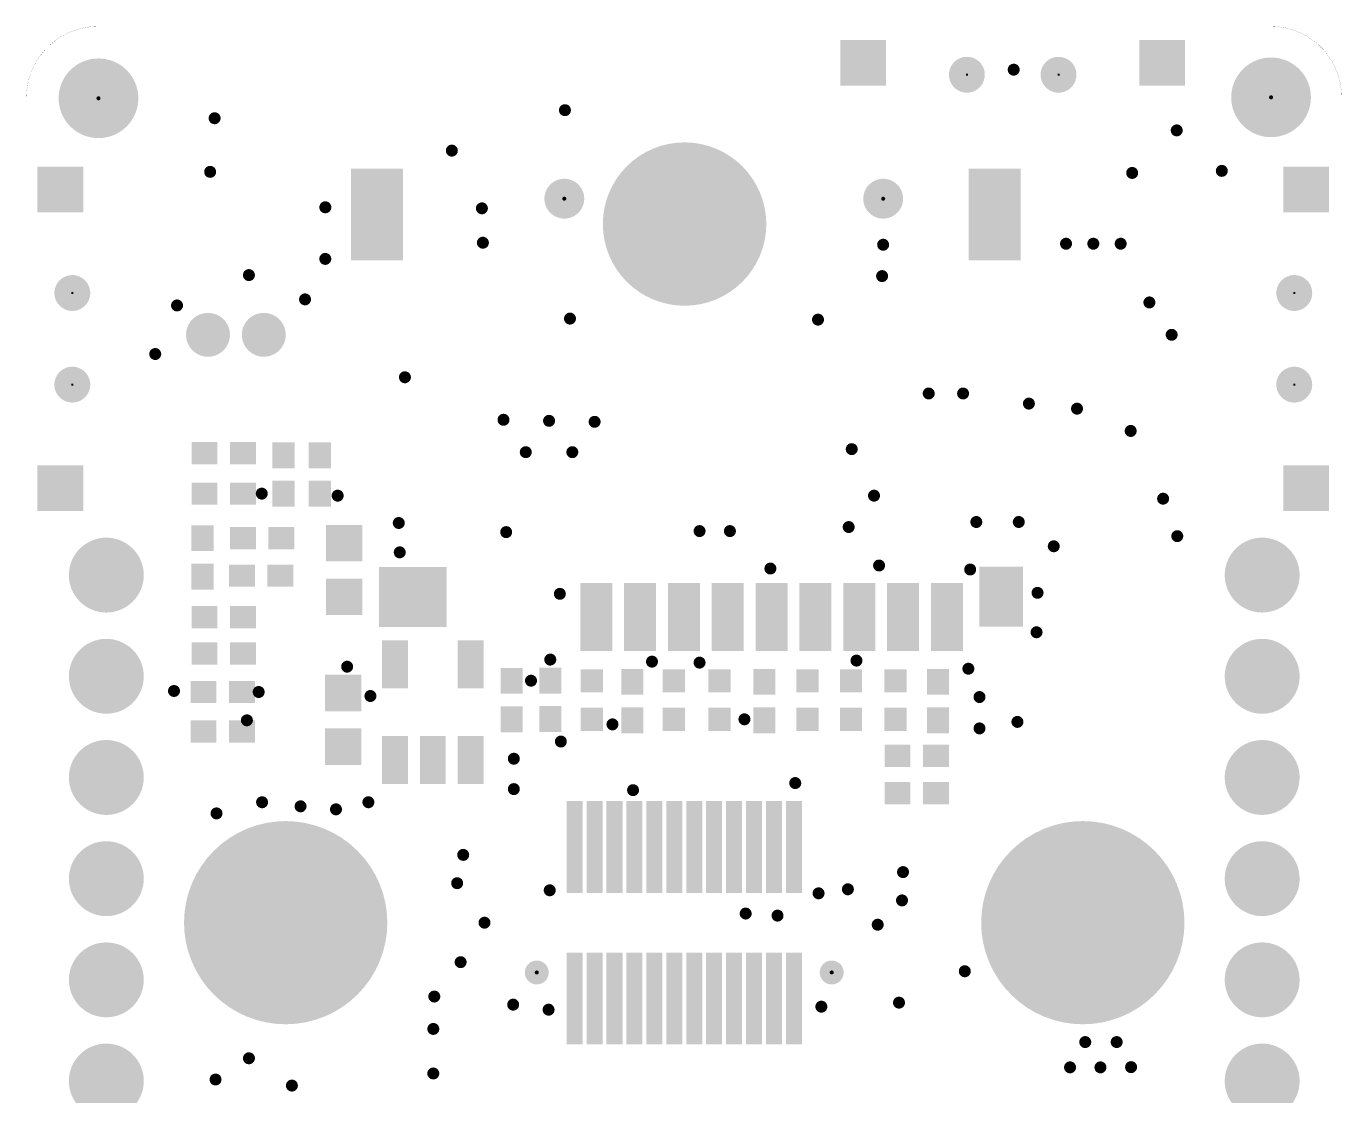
# Model space of a CAD drawing. Header units: millimetres. Extents: x 24.7 to 74.7, y -33.6 to 20.
# Drawn here: x 24.65 to 57.65, y -6.89 to 19.96 of the extents above; entities that cross this region are included whole.
import ezdxf

# ---------------------------------------------------------------- set-up
doc = ezdxf.new("R2010")
doc.units = ezdxf.units.MM
for name, color, linetype in [('BottomSolder', 6, 'Continuous'), ('KeepOutLayer', 6, 'Continuous'), ('PadHoleLayer', 156, 'Continuous'), ('ViaHoleLayer', 16, 'Continuous')]:
    doc.layers.add(name, color=color, linetype=linetype)

# ---------------------------------------------------------------- blocks, each defined once
blk = doc.blocks.new('SOT23_5___B_2')
at = {"layer": 'BottomSolder'}
for points in [[(-1.276, 0.601), (-0.624, 0.601), (-1.276, 1.803), (-0.624, 1.803)], [(-0.326, 0.601), (0.326, 0.601), (-0.326, 1.803), (0.326, 1.803)], [(0.624, 0.601), (1.276, 0.601), (0.624, 1.803), (1.276, 1.803)], [(-1.276, -1.803), (-0.624, -1.803), (-1.276, -0.601), (-0.624, -0.601)], [(0.624, -1.803), (1.276, -1.803), (0.624, -0.601), (1.276, -0.601)]]:
    blk.add_solid(points, dxfattribs=at)
blk = doc.blocks.new('R0402_M_B_3')
at = {"layer": 'BottomSolder'}
for points in [[(-0.808, -0.279), (-0.157, -0.279), (-0.808, 0.279), (-0.157, 0.279)], [(0.157, -0.279), (0.808, -0.279), (0.157, 0.279), (0.808, 0.279)]]:
    blk.add_solid(points, dxfattribs=at)
blk = doc.blocks.new('R0402_M_B_6')
at = {"layer": 'BottomSolder'}
for points in [[(-0.808, -0.279), (-0.157, -0.279), (-0.808, 0.279), (-0.157, 0.279)], [(0.157, -0.279), (0.808, -0.279), (0.157, 0.279), (0.808, 0.279)]]:
    blk.add_solid(points, dxfattribs=at)
blk = doc.blocks.new('R0402_M_B_7')
at = {"layer": 'BottomSolder'}
for points in [[(-0.808, -0.279), (-0.157, -0.279), (-0.808, 0.279), (-0.157, 0.279)], [(0.157, -0.279), (0.808, -0.279), (0.157, 0.279), (0.808, 0.279)]]:
    blk.add_solid(points, dxfattribs=at)
blk = doc.blocks.new('C0603_M_B_8')
at = {"layer": 'BottomSolder'}
for points in [[(-0.483, 0.457), (-0.483, -0.457), (0.432, 0.457), (0.432, -0.457)], [(0.864, 0.457), (0.864, -0.457), (1.778, 0.457), (1.778, -0.457)]]:
    blk.add_solid(points, dxfattribs=at)
blk = doc.blocks.new('3_6_3_5H_______________33')
at = {"layer": 'BottomSolder'}
for points in [[(-3.175, -0.875), (-3.175, 0.275), (-4.325, -0.875), (-4.325, 0.275)], [(-1.125, -0.025), (-1.125, 0.025), (-1.175, -0.025), (-1.175, 0.025)], [(1.175, -0.025), (1.175, 0.025), (1.125, -0.025), (1.125, 0.025)], [(4.325, -0.875), (4.325, 0.275), (3.175, -0.875), (3.175, 0.275)]]:
    blk.add_solid(points, dxfattribs=at)
at = {"layer": 'PadHoleLayer'}
for points, const_width in [([(-1.375, 0, 1), (-0.925, 0, 1)], 0.45), ([(0.925, 0, 1), (1.375, 0, 1)], 0.45), ([(-3.95, -0.3, 1), (-3.55, -0.3, 1)], 0.4), ([(3.55, -0.3, 1), (3.95, -0.3, 1)], 0.4)]:
    blk.add_lwpolyline(points, format="xyb", close=True, dxfattribs=dict(at, const_width=const_width))
blk = doc.blocks.new('M_2_SMT_FEMALE___FULL_B_34')
at = {"layer": 'BottomSolder', "const_width": 2.551}
blk.add_lwpolyline([(-1.275, 0, 1), (1.275, 0, 1)], format="xyb", close=True, dxfattribs=at)
at = {"layer": 'PadHoleLayer', "const_width": 1.75}
blk.add_lwpolyline([(-0.875, 0, 1), (0.875, 0, 1)], format="xyb", close=True, dxfattribs=at)
blk = doc.blocks.new('M_2_SMT_FEMALE___FULL_B_35')
at = {"layer": 'BottomSolder', "const_width": 2.551}
blk.add_lwpolyline([(-1.275, 0, 1), (1.275, 0, 1)], format="xyb", close=True, dxfattribs=at)
at = {"layer": 'PadHoleLayer', "const_width": 1.75}
blk.add_lwpolyline([(-0.875, 0, 1), (0.875, 0, 1)], format="xyb", close=True, dxfattribs=at)
blk = doc.blocks.new('R0402_M_B_43')
at = {"layer": 'BottomSolder'}
for points in [[(-0.808, -0.279), (-0.157, -0.279), (-0.808, 0.279), (-0.157, 0.279)], [(0.157, -0.279), (0.808, -0.279), (0.157, 0.279), (0.808, 0.279)]]:
    blk.add_solid(points, dxfattribs=at)
blk = doc.blocks.new('R0402_M_B_44')
at = {"layer": 'BottomSolder'}
for points in [[(-0.808, -0.279), (-0.157, -0.279), (-0.808, 0.279), (-0.157, 0.279)], [(0.157, -0.279), (0.808, -0.279), (0.157, 0.279), (0.808, 0.279)]]:
    blk.add_solid(points, dxfattribs=at)
blk = doc.blocks.new('R0402_M_B_45')
at = {"layer": 'BottomSolder'}
for points in [[(-0.808, -0.279), (-0.157, -0.279), (-0.808, 0.279), (-0.157, 0.279)], [(0.157, -0.279), (0.808, -0.279), (0.157, 0.279), (0.808, 0.279)]]:
    blk.add_solid(points, dxfattribs=at)
blk = doc.blocks.new('R0402_M_B_46')
at = {"layer": 'BottomSolder'}
for points in [[(-0.808, -0.279), (-0.157, -0.279), (-0.808, 0.279), (-0.157, 0.279)], [(0.157, -0.279), (0.808, -0.279), (0.157, 0.279), (0.808, 0.279)]]:
    blk.add_solid(points, dxfattribs=at)
blk = doc.blocks.new('MIC_4_1_5MM_B_48')
at = {"layer": 'BottomSolder', "const_width": 0.551}
for points in [[(-0.275, 0.7, 1), (0.275, 0.7, 1)], [(-0.275, -0.7, 1), (0.275, -0.7, 1)]]:
    blk.add_lwpolyline(points, format="xyb", close=True, dxfattribs=at)
at = {"layer": 'PadHoleLayer', "const_width": 0.3}
for points in [[(-0.15, 0.7, 1), (0.15, 0.7, 1)], [(-0.15, -0.7, 1), (0.15, -0.7, 1)]]:
    blk.add_lwpolyline(points, format="xyb", close=True, dxfattribs=at)
blk = doc.blocks.new('BTB_0_5MM_H3_0MM_24P_FEMALE_B_49')
at = {"layer": 'BottomSolder', "const_width": 0.0508}
for points in [[(-3.725, -1.25, 1), (-3.675, -1.25, 1)], [(3.675, -1.25, 1), (3.725, -1.25, 1)]]:
    blk.add_lwpolyline(points, format="xyb", close=True, dxfattribs=at)
at = {"layer": 'BottomSolder'}
for points in [[(-2.951, 0.749), (-2.549, 0.749), (-2.951, 3.051), (-2.549, 3.051)], [(-2.451, 0.749), (-2.049, 0.749), (-2.451, 3.051), (-2.049, 3.051)], [(-1.951, 0.749), (-1.549, 0.749), (-1.951, 3.051), (-1.549, 3.051)], [(-1.451, 0.749), (-1.049, 0.749), (-1.451, 3.051), (-1.049, 3.051)], [(-0.951, 0.749), (-0.549, 0.749), (-0.951, 3.051), (-0.549, 3.051)], [(-0.451, 0.749), (-0.049, 0.749), (-0.451, 3.051), (-0.049, 3.051)], [(0.049, 0.749), (0.451, 0.749), (0.049, 3.051), (0.451, 3.051)], [(0.549, 0.749), (0.951, 0.749), (0.549, 3.051), (0.951, 3.051)], [(1.049, 0.749), (1.451, 0.749), (1.049, 3.051), (1.451, 3.051)], [(1.549, 0.749), (1.951, 0.749), (1.549, 3.051), (1.951, 3.051)], [(2.049, 0.749), (2.451, 0.749), (2.049, 3.051), (2.451, 3.051)], [(2.549, 0.749), (2.951, 0.749), (2.549, 3.051), (2.951, 3.051)], [(-2.951, -3.051), (-2.549, -3.051), (-2.951, -0.749), (-2.549, -0.749)], [(-2.451, -3.051), (-2.049, -3.051), (-2.451, -0.749), (-2.049, -0.749)], [(-1.951, -3.051), (-1.549, -3.051), (-1.951, -0.749), (-1.549, -0.749)], [(-1.451, -3.051), (-1.049, -3.051), (-1.451, -0.749), (-1.049, -0.749)], [(-0.951, -3.051), (-0.549, -3.051), (-0.951, -0.749), (-0.549, -0.749)], [(-0.451, -3.051), (-0.049, -3.051), (-0.451, -0.749), (-0.049, -0.749)], [(0.049, -3.051), (0.451, -3.051), (0.049, -0.749), (0.451, -0.749)], [(0.549, -3.051), (0.951, -3.051), (0.549, -0.749), (0.951, -0.749)], [(1.049, -3.051), (1.451, -3.051), (1.049, -0.749), (1.451, -0.749)], [(1.549, -3.051), (1.951, -3.051), (1.549, -0.749), (1.951, -0.749)], [(2.049, -3.051), (2.451, -3.051), (2.049, -0.749), (2.451, -0.749)], [(2.549, -3.051), (2.951, -3.051), (2.549, -0.749), (2.951, -0.749)]]:
    blk.add_solid(points, dxfattribs=at)
at = {"layer": 'PadHoleLayer', "const_width": 0.3}
for points in [[(-3.85, -1.25, 1), (-3.55, -1.25, 1)], [(3.55, -1.25, 1), (3.85, -1.25, 1)]]:
    blk.add_lwpolyline(points, format="xyb", close=True, dxfattribs=at)
blk = doc.blocks.new('C0402_M_B_51')
at = {"layer": 'BottomSolder'}
for points in [[(-0.351, -0.279), (0.3, -0.279), (-0.351, 0.279), (0.3, 0.279)], [(0.614, -0.279), (1.265, -0.279), (0.614, 0.279), (1.265, 0.279)]]:
    blk.add_solid(points, dxfattribs=at)
blk = doc.blocks.new('C0402_M_B_52')
at = {"layer": 'BottomSolder'}
for points in [[(-0.351, -0.279), (0.3, -0.279), (-0.351, 0.279), (0.3, 0.279)], [(0.614, -0.279), (1.265, -0.279), (0.614, 0.279), (1.265, 0.279)]]:
    blk.add_solid(points, dxfattribs=at)
blk = doc.blocks.new('C0402_M_B_53')
at = {"layer": 'BottomSolder'}
for points in [[(-0.351, -0.279), (0.3, -0.279), (-0.351, 0.279), (0.3, 0.279)], [(0.614, -0.279), (1.265, -0.279), (0.614, 0.279), (1.265, 0.279)]]:
    blk.add_solid(points, dxfattribs=at)
blk = doc.blocks.new('C0402_M_B_54')
at = {"layer": 'BottomSolder'}
for points in [[(-0.351, -0.279), (0.3, -0.279), (-0.351, 0.279), (0.3, 0.279)], [(0.614, -0.279), (1.265, -0.279), (0.614, 0.279), (1.265, 0.279)]]:
    blk.add_solid(points, dxfattribs=at)
blk = doc.blocks.new('C0402_M_B_55')
at = {"layer": 'BottomSolder'}
for points in [[(-0.351, -0.279), (0.3, -0.279), (-0.351, 0.279), (0.3, 0.279)], [(0.614, -0.279), (1.265, -0.279), (0.614, 0.279), (1.265, 0.279)]]:
    blk.add_solid(points, dxfattribs=at)
blk = doc.blocks.new('C0402_M_B_56')
at = {"layer": 'BottomSolder'}
for points in [[(-0.351, -0.279), (0.3, -0.279), (-0.351, 0.279), (0.3, 0.279)], [(0.614, -0.279), (1.265, -0.279), (0.614, 0.279), (1.265, 0.279)]]:
    blk.add_solid(points, dxfattribs=at)
blk = doc.blocks.new('C0402_M_B_57')
at = {"layer": 'BottomSolder'}
for points in [[(-0.351, -0.279), (0.3, -0.279), (-0.351, 0.279), (0.3, 0.279)], [(0.614, -0.279), (1.265, -0.279), (0.614, 0.279), (1.265, 0.279)]]:
    blk.add_solid(points, dxfattribs=at)
blk = doc.blocks.new('C0603_M_B_68')
at = {"layer": 'BottomSolder'}
for points in [[(-0.483, 0.457), (-0.483, -0.457), (0.432, 0.457), (0.432, -0.457)], [(0.864, 0.457), (0.864, -0.457), (1.778, 0.457), (1.778, -0.457)]]:
    blk.add_solid(points, dxfattribs=at)
blk = doc.blocks.new('HN1X10_69')
at = {"layer": 'BottomSolder', "const_width": 0.94}
for points in [[(-4.28, 0, 1), (-3.34, 0, 1)], [(-1.74, 0, 1), (-0.8, 0, 1)], [(0.8, 0, 1), (1.74, 0, 1)], [(3.34, 0, 1), (4.28, 0, 1)], [(5.88, 0, 1), (6.82, 0, 1)], [(8.42, 0, 1), (9.36, 0, 1)], [(10.96, 0, 1), (11.9, 0, 1)], [(13.5, 0, 1), (14.44, 0, 1)], [(16.04, 0, 1), (16.98, 0, 1)], [(18.58, 0, 1), (19.52, 0, 1)]]:
    blk.add_lwpolyline(points, format="xyb", close=True, dxfattribs=at)
at = {"layer": 'PadHoleLayer', "const_width": 0.5}
for points in [[(-4.06, 0, 1), (-3.56, 0, 1)], [(-1.52, 0, 1), (-1.02, 0, 1)], [(1.02, 0, 1), (1.52, 0, 1)], [(3.56, 0, 1), (4.06, 0, 1)], [(6.1, 0, 1), (6.6, 0, 1)], [(8.64, 0, 1), (9.14, 0, 1)], [(11.18, 0, 1), (11.68, 0, 1)], [(13.72, 0, 1), (14.22, 0, 1)], [(16.26, 0, 1), (16.76, 0, 1)], [(18.8, 0, 1), (19.3, 0, 1)]]:
    blk.add_lwpolyline(points, format="xyb", close=True, dxfattribs=at)
blk = doc.blocks.new('HN1X10_70')
at = {"layer": 'BottomSolder', "const_width": 0.94}
for points in [[(-4.28, 0, 1), (-3.34, 0, 1)], [(-1.74, 0, 1), (-0.8, 0, 1)], [(0.8, 0, 1), (1.74, 0, 1)], [(3.34, 0, 1), (4.28, 0, 1)], [(5.88, 0, 1), (6.82, 0, 1)], [(8.42, 0, 1), (9.36, 0, 1)], [(10.96, 0, 1), (11.9, 0, 1)], [(13.5, 0, 1), (14.44, 0, 1)], [(16.04, 0, 1), (16.98, 0, 1)], [(18.58, 0, 1), (19.52, 0, 1)]]:
    blk.add_lwpolyline(points, format="xyb", close=True, dxfattribs=at)
at = {"layer": 'PadHoleLayer', "const_width": 0.5}
for points in [[(-4.06, 0, 1), (-3.56, 0, 1)], [(-1.52, 0, 1), (-1.02, 0, 1)], [(1.02, 0, 1), (1.52, 0, 1)], [(3.56, 0, 1), (4.06, 0, 1)], [(6.1, 0, 1), (6.6, 0, 1)], [(8.64, 0, 1), (9.14, 0, 1)], [(11.18, 0, 1), (11.68, 0, 1)], [(13.72, 0, 1), (14.22, 0, 1)], [(16.26, 0, 1), (16.76, 0, 1)], [(18.8, 0, 1), (19.3, 0, 1)]]:
    blk.add_lwpolyline(points, format="xyb", close=True, dxfattribs=at)
blk = doc.blocks.new('TF___________C_B_71')
at = {"layer": 'BottomSolder', "const_width": 0.0508}
for points in [[(-7.225, 10.5, 1), (-7.175, 10.5, 1)], [(0.775, 10.5, 1), (0.825, 10.5, 1)]]:
    blk.add_lwpolyline(points, format="xyb", close=True, dxfattribs=at)
at = {"layer": 'BottomSolder'}
for points in [[(-10.651, 8.949), (-9.349, 8.949), (-10.651, 11.251), (-9.349, 11.251)], [(4.849, 8.949), (6.151, 8.949), (4.849, 11.251), (6.151, 11.251)], [(-10.711, -0.243), (-9.609, -0.243), (-10.711, 1.259), (-9.609, 1.259)], [(3.749, -0.251), (5.451, -0.251), (3.749, 1.251), (5.451, 1.251)], [(-9.201, -0.851), (-8.399, -0.851), (-9.201, 0.851), (-8.399, 0.851)], [(-8.101, -0.851), (-7.299, -0.851), (-8.101, 0.851), (-7.299, 0.851)], [(-7.001, -0.851), (-6.199, -0.851), (-7.001, 0.851), (-6.199, 0.851)], [(-5.901, -0.851), (-5.099, -0.851), (-5.901, 0.851), (-5.099, 0.851)], [(-4.801, -0.851), (-3.999, -0.851), (-4.801, 0.851), (-3.999, 0.851)], [(-3.701, -0.851), (-2.899, -0.851), (-3.701, 0.851), (-2.899, 0.851)], [(-2.601, -0.851), (-1.799, -0.851), (-2.601, 0.851), (-1.799, 0.851)], [(-1.501, -0.851), (-0.699, -0.851), (-1.501, 0.851), (-0.699, 0.851)], [(-0.401, -0.851), (0.401, -0.851), (-0.401, 0.851), (0.401, 0.851)]]:
    blk.add_solid(points, dxfattribs=at)
at = {"layer": 'PadHoleLayer', "const_width": 0.5}
for points in [[(-7.45, 10.5, 1), (-6.95, 10.5, 1)], [(0.55, 10.5, 1), (1.05, 10.5, 1)]]:
    blk.add_lwpolyline(points, format="xyb", close=True, dxfattribs=at)
blk = doc.blocks.new('C0402_M_B_84')
at = {"layer": 'BottomSolder'}
for points in [[(-0.351, -0.279), (0.3, -0.279), (-0.351, 0.279), (0.3, 0.279)], [(0.614, -0.279), (1.265, -0.279), (0.614, 0.279), (1.265, 0.279)]]:
    blk.add_solid(points, dxfattribs=at)
blk = doc.blocks.new('M_2_SMT_FEMALE___FULL_87')
at = {"layer": 'BottomSolder', "const_width": 2.051}
blk.add_lwpolyline([(-1.025, 0, 1), (1.025, 0, 1)], format="xyb", close=True, dxfattribs=at)
at = {"layer": 'PadHoleLayer', "const_width": 1.75}
blk.add_lwpolyline([(-0.875, 0, 1), (0.875, 0, 1)], format="xyb", close=True, dxfattribs=at)
blk = doc.blocks.new('3_6_3_5H_______________91')
at = {"layer": 'BottomSolder'}
for points in [[(-3.175, -0.875), (-3.175, 0.275), (-4.325, -0.875), (-4.325, 0.275)], [(-1.125, -0.025), (-1.125, 0.025), (-1.175, -0.025), (-1.175, 0.025)], [(1.175, -0.025), (1.175, 0.025), (1.125, -0.025), (1.125, 0.025)], [(4.325, -0.875), (4.325, 0.275), (3.175, -0.875), (3.175, 0.275)]]:
    blk.add_solid(points, dxfattribs=at)
at = {"layer": 'PadHoleLayer'}
for points, const_width in [([(-1.375, 0, 1), (-0.925, 0, 1)], 0.45), ([(0.925, 0, 1), (1.375, 0, 1)], 0.45), ([(-3.95, -0.3, 1), (-3.55, -0.3, 1)], 0.4), ([(3.55, -0.3, 1), (3.95, -0.3, 1)], 0.4)]:
    blk.add_lwpolyline(points, format="xyb", close=True, dxfattribs=dict(at, const_width=const_width))
blk = doc.blocks.new('3_6_3_5H_______________92')
at = {"layer": 'BottomSolder'}
for points in [[(-3.175, -0.875), (-3.175, 0.275), (-4.325, -0.875), (-4.325, 0.275)], [(-1.125, -0.025), (-1.125, 0.025), (-1.175, -0.025), (-1.175, 0.025)], [(1.175, -0.025), (1.175, 0.025), (1.125, -0.025), (1.125, 0.025)], [(4.325, -0.875), (4.325, 0.275), (3.175, -0.875), (3.175, 0.275)]]:
    blk.add_solid(points, dxfattribs=at)
at = {"layer": 'PadHoleLayer'}
for points, const_width in [([(-1.375, 0, 1), (-0.925, 0, 1)], 0.45), ([(0.925, 0, 1), (1.375, 0, 1)], 0.45), ([(-3.95, -0.3, 1), (-3.55, -0.3, 1)], 0.4), ([(3.55, -0.3, 1), (3.95, -0.3, 1)], 0.4)]:
    blk.add_lwpolyline(points, format="xyb", close=True, dxfattribs=dict(at, const_width=const_width))
blk = doc.blocks.new('R0402_M_B_93')
at = {"layer": 'BottomSolder'}
for points in [[(-0.808, -0.279), (-0.157, -0.279), (-0.808, 0.279), (-0.157, 0.279)], [(0.157, -0.279), (0.808, -0.279), (0.157, 0.279), (0.808, 0.279)]]:
    blk.add_solid(points, dxfattribs=at)
blk = doc.blocks.new('R0402_M_B_94')
at = {"layer": 'BottomSolder'}
for points in [[(-0.808, -0.279), (-0.157, -0.279), (-0.808, 0.279), (-0.157, 0.279)], [(0.157, -0.279), (0.808, -0.279), (0.157, 0.279), (0.808, 0.279)]]:
    blk.add_solid(points, dxfattribs=at)
blk = doc.blocks.new('R0402_M_B_95')
at = {"layer": 'BottomSolder'}
for points in [[(-0.808, -0.279), (-0.157, -0.279), (-0.808, 0.279), (-0.157, 0.279)], [(0.157, -0.279), (0.808, -0.279), (0.157, 0.279), (0.808, 0.279)]]:
    blk.add_solid(points, dxfattribs=at)
blk = doc.blocks.new('ESD0402_M_B_120')
at = {"layer": 'BottomSolder'}
for points in [[(-0.773, -0.279), (-0.192, -0.279), (-0.773, 0.279), (-0.192, 0.279)], [(0.192, -0.279), (0.773, -0.279), (0.192, 0.279), (0.773, 0.279)]]:
    blk.add_solid(points, dxfattribs=at)
blk = doc.blocks.new('ESD0402_M_B_121')
at = {"layer": 'BottomSolder'}
for points in [[(-0.773, -0.279), (-0.192, -0.279), (-0.773, 0.279), (-0.192, 0.279)], [(0.192, -0.279), (0.773, -0.279), (0.192, 0.279), (0.773, 0.279)]]:
    blk.add_solid(points, dxfattribs=at)
blk = doc.blocks.new('ESD0402_M_B_122')
at = {"layer": 'BottomSolder'}
for points in [[(-0.773, -0.279), (-0.192, -0.279), (-0.773, 0.279), (-0.192, 0.279)], [(0.192, -0.279), (0.773, -0.279), (0.192, 0.279), (0.773, 0.279)]]:
    blk.add_solid(points, dxfattribs=at)
blk = doc.blocks.new('ESD0402_M_B_123')
at = {"layer": 'BottomSolder'}
for points in [[(-0.773, -0.279), (-0.192, -0.279), (-0.773, 0.279), (-0.192, 0.279)], [(0.192, -0.279), (0.773, -0.279), (0.192, 0.279), (0.773, 0.279)]]:
    blk.add_solid(points, dxfattribs=at)
blk = doc.blocks.new('ESD0402_M_B_124')
at = {"layer": 'BottomSolder'}
for points in [[(-0.773, -0.279), (-0.192, -0.279), (-0.773, 0.279), (-0.192, 0.279)], [(0.192, -0.279), (0.773, -0.279), (0.192, 0.279), (0.773, 0.279)]]:
    blk.add_solid(points, dxfattribs=at)
blk = doc.blocks.new('ESD0402_M_B_125')
at = {"layer": 'BottomSolder'}
for points in [[(-0.773, -0.279), (-0.192, -0.279), (-0.773, 0.279), (-0.192, 0.279)], [(0.192, -0.279), (0.773, -0.279), (0.192, 0.279), (0.773, 0.279)]]:
    blk.add_solid(points, dxfattribs=at)

msp = doc.modelspace()

# ---------------------------------------------------------------- linework, layer by layer
at = {"layer": 'BottomSolder', "const_width": 0.0508}
for points in [[(26.487, 18.152, -1), (26.437, 18.152, -1)], [(55.908, 18.176, -1), (55.857, 18.176, -1)]]:
    msp.add_lwpolyline(points, format="xyb", close=True, dxfattribs=at)
at = {"layer": 'KeepOutLayer', "const_width": 0.00254}
for points in [[(26.454, 19.958, 0.414214), (24.653, 18.156)], [(57.653, 18.18, 0.414214), (55.875, 19.958)]]:
    msp.add_lwpolyline(points, format="xyb", dxfattribs=at)
for points in [[(30.673, 19.958), (26.454, 19.958)], [(38.097, 19.958), (30.673, 19.958)], [(55.875, 19.958), (38.097, 19.958)], [(24.653, 18.29), (24.653, -24.661)], [(57.653, 18.18), (57.653, -24.647)]]:
    msp.add_lwpolyline(points, dxfattribs=at)
at = {"layer": 'KeepOutLayer', "const_width": 0.00127}
for points in [[(26.455, 19.958, -1), (26.454, 19.958, -1)], [(26.455, 19.958, -1), (26.454, 19.958, -1)], [(30.673, 19.958, -1), (30.672, 19.958, -1)], [(30.673, 19.958, -1), (30.672, 19.958, -1)], [(38.098, 19.958, -1), (38.097, 19.958, -1)], [(38.098, 19.958, -1), (38.097, 19.958, -1)], [(55.875, 19.958, -1), (55.874, 19.958, -1)], [(55.875, 19.958, -1), (55.874, 19.958, -1)], [(24.653, 18.29, -1), (24.652, 18.29, -1)], [(24.653, 18.156, -1), (24.652, 18.156, -1)], [(57.653, 18.18, -1), (57.652, 18.18, -1)], [(57.653, 18.18, -1), (57.652, 18.18, -1)]]:
    msp.add_lwpolyline(points, format="xyb", close=True, dxfattribs=at)
at = {"layer": 'PadHoleLayer', "const_width": 1}
for points in [[(26.962, 18.152, -1), (25.962, 18.152, -1)], [(56.382, 18.176, -1), (55.382, 18.176, -1)]]:
    msp.add_lwpolyline(points, format="xyb", close=True, dxfattribs=at)
at = {"layer": 'ViaHoleLayer', "const_width": 0.15}
for points in [[(49.5, 18.87, -1), (49.35, 18.87, -1)], [(38.24, 17.854, -1), (38.09, 17.854, -1)], [(29.451, 17.651, -1), (29.301, 17.651, -1)], [(53.59, 17.346, -1), (53.44, 17.346, -1)], [(35.403, 16.838, -1), (35.253, 16.838, -1)], [(29.339, 16.305, -1), (29.189, 16.305, -1)], [(52.472, 16.279, -1), (52.322, 16.279, -1)], [(54.721, 16.33, -1), (54.571, 16.33, -1)], [(32.228, 15.416, -1), (32.078, 15.416, -1)], [(36.157, 15.39, -1), (36.007, 15.39, -1)], [(36.182, 14.527, -1), (36.032, 14.527, -1)], [(46.224, 14.476, -1), (46.074, 14.476, -1)], [(50.813, 14.501, -1), (50.663, 14.501, -1)], [(51.498, 14.501, -1), (51.348, 14.501, -1)], [(52.184, 14.501, -1), (52.034, 14.501, -1)], [(32.228, 14.12, -1), (32.078, 14.12, -1)], [(30.312, 13.714, -1), (30.162, 13.714, -1)], [(46.198, 13.689, -1), (46.048, 13.689, -1)], [(31.72, 13.104, -1), (31.57, 13.104, -1)], [(28.508, 12.952, -1), (28.358, 12.952, -1)], [(52.904, 13.028, -1), (52.754, 13.028, -1)], [(38.367, 12.622, -1), (38.217, 12.622, -1)], [(44.59, 12.596, -1), (44.44, 12.596, -1)], [(53.463, 12.215, -1), (53.313, 12.215, -1)], [(27.961, 11.733, -1), (27.811, 11.733, -1)], [(34.226, 11.149, -1), (34.076, 11.149, -1)], [(47.367, 10.742, -1), (47.217, 10.742, -1)], [(48.23, 10.742, -1), (48.08, 10.742, -1)], [(49.881, 10.488, -1), (49.731, 10.488, -1)], [(36.699, 10.082, -1), (36.549, 10.082, -1)], [(51.089, 10.361, -1), (50.939, 10.361, -1)], [(37.842, 10.056, -1), (37.692, 10.056, -1)], [(38.985, 10.031, -1), (38.835, 10.031, -1)], [(52.435, 9.802, -1), (52.285, 9.802, -1)], [(37.258, 9.269, -1), (37.108, 9.269, -1)], [(38.426, 9.269, -1), (38.276, 9.269, -1)], [(45.436, 9.345, -1), (45.286, 9.345, -1)], [(30.634, 8.228, -1), (30.484, 8.228, -1)], [(32.539, 8.177, -1), (32.389, 8.177, -1)], [(45.995, 8.177, -1), (45.845, 8.177, -1)], [(53.248, 8.101, -1), (53.098, 8.101, -1)], [(34.071, 7.491, -1), (33.921, 7.491, -1)], [(48.561, 7.516, -1), (48.411, 7.516, -1)], [(49.627, 7.516, -1), (49.477, 7.516, -1)], [(36.766, 7.262, -1), (36.616, 7.262, -1)], [(41.618, 7.288, -1), (41.468, 7.288, -1)], [(42.38, 7.288, -1), (42.23, 7.288, -1)], [(45.36, 7.389, -1), (45.21, 7.389, -1)], [(53.604, 7.161, -1), (53.454, 7.161, -1)], [(50.505, 6.907, -1), (50.355, 6.907, -1)], [(34.096, 6.754, -1), (33.946, 6.754, -1)], [(43.396, 6.348, -1), (43.246, 6.348, -1)], [(46.122, 6.424, -1), (45.972, 6.424, -1)], [(48.408, 6.323, -1), (48.258, 6.323, -1)], [(38.113, 5.713, -1), (37.963, 5.713, -1)], [(50.098, 5.738, -1), (49.948, 5.738, -1)], [(50.073, 4.748, -1), (49.923, 4.748, -1)], [(32.776, 3.884, -1), (32.626, 3.884, -1)], [(37.873, 4.062, -1), (37.723, 4.062, -1)], [(40.424, 4.011, -1), (40.274, 4.011, -1)], [(41.618, 3.986, -1), (41.468, 3.986, -1)], [(45.555, 4.037, -1), (45.405, 4.037, -1)], [(48.363, 3.833, -1), (48.213, 3.833, -1)], [(37.389, 3.532, -1), (37.239, 3.532, -1)], [(28.432, 3.275, -1), (28.282, 3.275, -1)], [(30.557, 3.249, -1), (30.407, 3.249, -1)], [(33.36, 3.148, -1), (33.21, 3.148, -1)], [(48.642, 3.122, -1), (48.492, 3.122, -1)], [(30.261, 2.538, -1), (30.111, 2.538, -1)], [(42.744, 2.563, -1), (42.594, 2.563, -1)], [(49.593, 2.498, -1), (49.443, 2.498, -1)], [(39.433, 2.436, -1), (39.283, 2.436, -1)], [(48.642, 2.335, -1), (48.492, 2.335, -1)], [(38.138, 2.005, -1), (37.988, 2.005, -1)], [(36.958, 1.573, -1), (36.808, 1.573, -1)], [(44.019, 0.963, -1), (43.869, 0.963, -1)], [(36.958, 0.811, -1), (36.808, 0.811, -1)], [(39.95, 0.785, -1), (39.8, 0.785, -1)], [(29.499, 0.201, -1), (29.349, 0.201, -1)], [(30.642, 0.481, -1), (30.492, 0.481, -1)], [(31.607, 0.379, -1), (31.457, 0.379, -1)], [(32.496, 0.303, -1), (32.346, 0.303, -1)], [(33.309, 0.481, -1), (33.159, 0.481, -1)], [(35.688, -0.84, -1), (35.538, -0.84, -1)], [(46.723, -1.272, -1), (46.573, -1.272, -1)], [(35.536, -1.551, -1), (35.386, -1.551, -1)], [(37.859, -1.729, -1), (37.709, -1.729, -1)], [(45.34, -1.704, -1), (45.19, -1.704, -1)], [(44.604, -1.805, -1), (44.454, -1.805, -1)], [(46.698, -1.983, -1), (46.548, -1.983, -1)], [(42.775, -2.313, -1), (42.625, -2.313, -1)], [(43.574, -2.364, -1), (43.424, -2.364, -1)], [(36.222, -2.542, -1), (36.072, -2.542, -1)], [(46.088, -2.593, -1), (45.938, -2.593, -1)], [(35.623, -3.533, -1), (35.473, -3.533, -1)], [(48.273, -3.761, -1), (48.123, -3.761, -1)], [(34.963, -4.396, -1), (34.813, -4.396, -1)], [(36.941, -4.599, -1), (36.791, -4.599, -1)], [(37.83, -4.726, -1), (37.68, -4.726, -1)], [(44.674, -4.65, -1), (44.524, -4.65, -1)], [(46.622, -4.549, -1), (46.472, -4.549, -1)], [(34.938, -5.209, -1), (34.788, -5.209, -1)], [(51.295, -5.539, -1), (51.145, -5.539, -1)], [(52.083, -5.539, -1), (51.933, -5.539, -1)], [(30.312, -5.946, -1), (30.162, -5.946, -1)], [(34.938, -6.327, -1), (34.788, -6.327, -1)], [(50.914, -6.174, -1), (50.764, -6.174, -1)], [(51.676, -6.174, -1), (51.526, -6.174, -1)], [(52.445, -6.168, -1), (52.295, -6.168, -1)], [(29.474, -6.479, -1), (29.324, -6.479, -1)], [(31.39, -6.631, -1), (31.24, -6.631, -1)]]:
    msp.add_lwpolyline(points, format="xyb", close=True, dxfattribs=at)

# ---------------------------------------------------------------- block references
at = {"xscale": -1}
for name, p, rotation in [('3_6_3_5H_______________33', (49.4, 18.743), 180), ('3_6_3_5H_______________92', (25.806, 12.114), 270), ('3_6_3_5H_______________91', (56.464, 12.114), 90), ('MIC_4_1_5MM_B_48', (29.91, 12.215), 90), ('R0402_M_B_43', (31.103, 8.71), 90), ('C0402_M_B_53', (32.018, 9.167), 90), ('C0402_M_B_54', (29.071, 7.085), 90), ('C0402_M_B_52', (30.113, 7.11), 180), ('C0603_M_B_68', (32.624, 5.662), 270), ('HN1X10_69', (26.659, 2.373), 90), ('HN1X10_70', (55.659, 2.373), 90), ('C0402_M_B_55', (30.087, 6.17), 180), ('C0402_M_B_56', (29.148, 5.129), 180), ('SOT23_5___B_2', (34.851, 2.741), 180), ('C0603_M_B_8', (32.599, 1.903), 270), ('R0402_M_B_95', (36.829, 3.046), 90), ('R0402_M_B_94', (37.799, 3.053), 90), ('ESD0402_M_B_125', (38.84, 3.046), 270), ('R0402_M_B_93', (39.856, 3.021), 270), ('ESD0402_M_B_124', (40.898, 3.046), 270), ('ESD0402_M_B_123', (42.041, 3.046), 270), ('C0402_M_B_84', (43.168, 3.478), 90), ('ESD0402_M_B_122', (44.25, 3.046), 270), ('ESD0402_M_B_121', (45.343, 3.046), 270), ('ESD0402_M_B_120', (46.46, 3.046), 270), ('R0402_M_B_3', (47.526, 3.021), 90), ('C0402_M_B_57', (29.122, 2.259), 180), ('M_2_SMT_FEMALE___FULL_B_34', (31.159, -2.542), 180), ('M_2_SMT_FEMALE___FULL_B_35', (51.159, -2.542), 180)]:
    msp.add_blockref(name, p, dxfattribs=dict(at, rotation=rotation))
for name, p in [('M_2_SMT_FEMALE___FULL_87', (41.167, 14.995)), ('TF___________C_B_71', (38.95, 5.132)), ('R0402_M_B_44', (29.605, 9.244)), ('C0402_M_B_51', (30.062, 8.228)), ('R0402_M_B_45', (29.605, 4.214)), ('R0402_M_B_46', (29.579, 3.249)), ('R0402_M_B_7', (46.992, 1.649)), ('R0402_M_B_6', (46.992, 0.709)), ('BTB_0_5MM_H3_0MM_24P_FEMALE_B_49', (41.159, -2.542))]:
    msp.add_blockref(name, p, dxfattribs=at)

doc.saveas('drawing.dxf')
